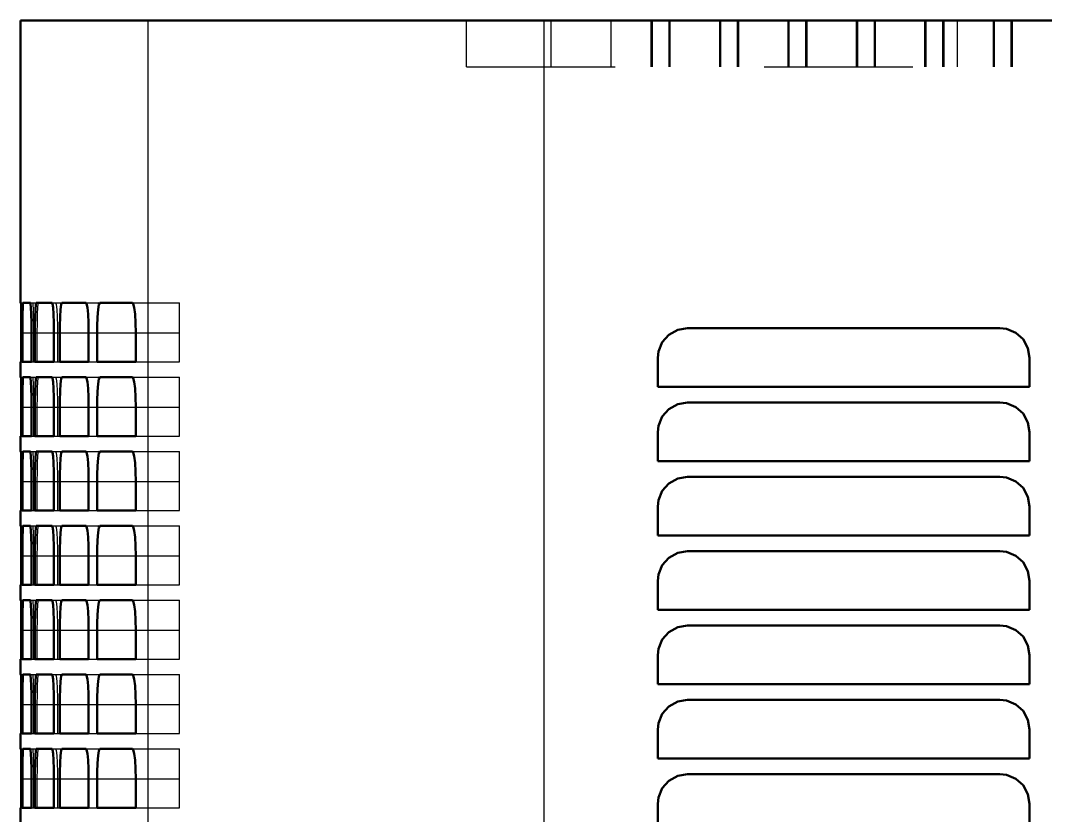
# Model space of a CAD drawing. Header units: inches. Extents: x -0.3 to 35.5, y 0 to 41.9.
# Drawn here: x -0.27 to 6.62, y 35.8 to 41.15 of the extents above; entities that cross this region are included whole.
import ezdxf

# ---------------------------------------------------------------- set-up
doc = ezdxf.new("R2010")
doc.units = ezdxf.units.IN
doc.header["$MEASUREMENT"] = 0
doc.linetypes.add('Dashed', pattern=[2, 1, -1])
for name, color, linetype, lineweight in [('AM_0', 7, 'Continuous', 50), ('AM_4', 3, 'Continuous', 25), ('AM_9', 6, 'Dashed', 25)]:
    doc.layers.add(name, color=color, linetype=linetype, lineweight=lineweight)

msp = doc.modelspace()

# ---------------------------------------------------------------- linework, layer by layer
at = {"layer": 'AM_0'}
for p, q in [((-0.27, 41.15), (35.27, 41.15)), ((-0.27, 41.15), (-0.27, 39.25)), ((-0.2669, 39.25), (-0.27, 39.25)), ((-0.2032, 39.25), (-0.255, 39.25)), ((-0.0573, 39.25), (-0.1644, 39.25)), ((0.171, 39.25), (0.0085, 39.25)), ((0.4823, 39.25), (0.2639, 39.25)), ((-0.2652, 38.855), (-0.2652, 39.05)), ((-0.258, 39.05), (-0.258, 38.855)), ((-0.1963, 38.855), (-0.1963, 39.05)), ((-0.1727, 39.05), (-0.1727, 38.855)), ((-0.0452, 38.855), (-0.0452, 39.05)), ((-0.0051, 39.05), (-0.0051, 38.855)), ((0.1884, 38.855), (0.1884, 39.05)), ((0.2451, 39.05), (0.2451, 38.855)), ((0.505, 38.855), (0.505, 39.05)), ((6.316, 39.081), (4.216, 39.081)), ((4.016, 38.881), (4.016, 38.686)), ((6.516, 38.686), (6.516, 38.881)), ((-0.27, 38.855), (-0.2652, 38.855)), ((-0.27, 38.855), (-0.27, 38.75)), ((-0.258, 38.855), (-0.1963, 38.855)), ((-0.1727, 38.855), (-0.0452, 38.855)), ((-0.0051, 38.855), (0.1884, 38.855)), ((0.2451, 38.855), (0.505, 38.855)), ((-0.2669, 38.75), (-0.27, 38.75)), ((-0.2032, 38.75), (-0.255, 38.75)), ((-0.0573, 38.75), (-0.1644, 38.75)), ((0.171, 38.75), (0.0085, 38.75)), ((0.4823, 38.75), (0.2639, 38.75)), ((4.016, 38.686), (6.516, 38.686)), ((-0.2652, 38.355), (-0.2652, 38.55)), ((-0.258, 38.55), (-0.258, 38.355)), ((-0.1963, 38.355), (-0.1963, 38.55)), ((-0.1727, 38.55), (-0.1727, 38.355)), ((-0.0452, 38.355), (-0.0452, 38.55)), ((-0.0051, 38.55), (-0.0051, 38.355)), ((0.1884, 38.355), (0.1884, 38.55)), ((0.2451, 38.55), (0.2451, 38.355)), ((0.505, 38.355), (0.505, 38.55)), ((6.316, 38.581), (4.216, 38.581)), ((-0.27, 38.355), (-0.2652, 38.355)), ((-0.27, 38.355), (-0.27, 38.25)), ((-0.258, 38.355), (-0.1963, 38.355)), ((-0.1727, 38.355), (-0.0452, 38.355)), ((-0.0051, 38.355), (0.1884, 38.355)), ((0.2451, 38.355), (0.505, 38.355)), ((4.016, 38.381), (4.016, 38.186)), ((6.516, 38.186), (6.516, 38.381)), ((-0.2669, 38.25), (-0.27, 38.25)), ((-0.2032, 38.25), (-0.255, 38.25)), ((-0.0573, 38.25), (-0.1644, 38.25)), ((0.171, 38.25), (0.0085, 38.25)), ((0.4823, 38.25), (0.2639, 38.25)), ((4.016, 38.186), (6.516, 38.186)), ((-0.2652, 37.855), (-0.2652, 38.05)), ((-0.258, 38.05), (-0.258, 37.855)), ((-0.1963, 37.855), (-0.1963, 38.05)), ((-0.1727, 38.05), (-0.1727, 37.855)), ((-0.0452, 37.855), (-0.0452, 38.05)), ((-0.0051, 38.05), (-0.0051, 37.855)), ((0.1884, 37.855), (0.1884, 38.05)), ((0.2451, 38.05), (0.2451, 37.855)), ((0.505, 37.855), (0.505, 38.05)), ((6.316, 38.081), (4.216, 38.081)), ((-0.27, 37.855), (-0.2652, 37.855)), ((-0.27, 37.855), (-0.27, 37.75)), ((-0.258, 37.855), (-0.1963, 37.855)), ((-0.1727, 37.855), (-0.0452, 37.855)), ((-0.0051, 37.855), (0.1884, 37.855)), ((0.2451, 37.855), (0.505, 37.855)), ((4.016, 37.881), (4.016, 37.686)), ((6.516, 37.686), (6.516, 37.881)), ((-0.2669, 37.75), (-0.27, 37.75)), ((-0.2032, 37.75), (-0.255, 37.75)), ((-0.0573, 37.75), (-0.1644, 37.75)), ((0.171, 37.75), (0.0085, 37.75)), ((0.4823, 37.75), (0.2639, 37.75)), ((4.016, 37.686), (6.516, 37.686)), ((6.316, 37.581), (4.216, 37.581)), ((-0.2652, 37.355), (-0.2652, 37.55)), ((-0.258, 37.55), (-0.258, 37.355)), ((-0.1963, 37.355), (-0.1963, 37.55)), ((-0.1727, 37.55), (-0.1727, 37.355)), ((-0.0452, 37.355), (-0.0452, 37.55)), ((-0.0051, 37.55), (-0.0051, 37.355)), ((0.1884, 37.355), (0.1884, 37.55)), ((0.2451, 37.55), (0.2451, 37.355)), ((0.505, 37.355), (0.505, 37.55)), ((4.016, 37.381), (4.016, 37.186)), ((6.516, 37.186), (6.516, 37.381)), ((-0.27, 37.355), (-0.2652, 37.355)), ((-0.27, 37.355), (-0.27, 37.25)), ((-0.258, 37.355), (-0.1963, 37.355)), ((-0.1727, 37.355), (-0.0452, 37.355)), ((-0.0051, 37.355), (0.1884, 37.355)), ((0.2451, 37.355), (0.505, 37.355)), ((-0.2669, 37.25), (-0.27, 37.25)), ((-0.2032, 37.25), (-0.255, 37.25)), ((-0.0573, 37.25), (-0.1644, 37.25)), ((0.171, 37.25), (0.0085, 37.25)), ((0.4823, 37.25), (0.2639, 37.25)), ((4.016, 37.186), (6.516, 37.186)), ((-0.2652, 36.855), (-0.2652, 37.05)), ((-0.258, 37.05), (-0.258, 36.855)), ((-0.1963, 36.855), (-0.1963, 37.05)), ((-0.1727, 37.05), (-0.1727, 36.855)), ((-0.0452, 36.855), (-0.0452, 37.05)), ((-0.0051, 37.05), (-0.0051, 36.855)), ((0.1884, 36.855), (0.1884, 37.05)), ((0.2451, 37.05), (0.2451, 36.855)), ((0.505, 36.855), (0.505, 37.05)), ((6.316, 37.081), (4.216, 37.081)), ((4.016, 36.881), (4.016, 36.686)), ((6.516, 36.686), (6.516, 36.881)), ((-0.27, 36.855), (-0.2652, 36.855)), ((-0.27, 36.855), (-0.27, 36.75)), ((-0.258, 36.855), (-0.1963, 36.855)), ((-0.1727, 36.855), (-0.0452, 36.855)), ((-0.0051, 36.855), (0.1884, 36.855)), ((0.2451, 36.855), (0.505, 36.855)), ((-0.2669, 36.75), (-0.27, 36.75)), ((-0.2032, 36.75), (-0.255, 36.75)), ((-0.0573, 36.75), (-0.1644, 36.75)), ((0.171, 36.75), (0.0085, 36.75)), ((0.4823, 36.75), (0.2639, 36.75)), ((4.016, 36.686), (6.516, 36.686)), ((-0.2652, 36.355), (-0.2652, 36.55)), ((-0.258, 36.55), (-0.258, 36.355)), ((-0.1963, 36.355), (-0.1963, 36.55)), ((-0.1727, 36.55), (-0.1727, 36.355)), ((-0.0452, 36.355), (-0.0452, 36.55)), ((-0.0051, 36.55), (-0.0051, 36.355)), ((0.1884, 36.355), (0.1884, 36.55)), ((0.2451, 36.55), (0.2451, 36.355)), ((0.505, 36.355), (0.505, 36.55)), ((6.316, 36.581), (4.216, 36.581)), ((-0.27, 36.355), (-0.2652, 36.355)), ((-0.27, 36.355), (-0.27, 36.25)), ((-0.258, 36.355), (-0.1963, 36.355)), ((-0.1727, 36.355), (-0.0452, 36.355)), ((-0.0051, 36.355), (0.1884, 36.355)), ((0.2451, 36.355), (0.505, 36.355)), ((4.016, 36.381), (4.016, 36.186)), ((6.516, 36.186), (6.516, 36.381)), ((-0.2669, 36.25), (-0.27, 36.25)), ((-0.2032, 36.25), (-0.255, 36.25)), ((-0.0573, 36.25), (-0.1644, 36.25)), ((0.171, 36.25), (0.0085, 36.25)), ((0.4823, 36.25), (0.2639, 36.25)), ((4.016, 36.186), (6.516, 36.186)), ((6.316, 36.081), (4.216, 36.081)), ((-0.2652, 35.855), (-0.2652, 36.05)), ((-0.258, 36.05), (-0.258, 35.855)), ((-0.1963, 35.855), (-0.1963, 36.05)), ((-0.1727, 36.05), (-0.1727, 35.855)), ((-0.0452, 35.855), (-0.0452, 36.05)), ((-0.0051, 36.05), (-0.0051, 35.855)), ((0.1884, 35.855), (0.1884, 36.05)), ((0.2451, 36.05), (0.2451, 35.855)), ((0.505, 35.855), (0.505, 36.05)), ((-0.27, 35.855), (-0.2652, 35.855)), ((-0.27, 35.855), (-0.27, 35.75)), ((-0.258, 35.855), (-0.1963, 35.855)), ((-0.1727, 35.855), (-0.0452, 35.855)), ((-0.0051, 35.855), (0.1884, 35.855)), ((0.2451, 35.855), (0.505, 35.855)), ((4.016, 35.881), (4.016, 35.686)), ((6.516, 35.686), (6.516, 35.881))]:
    msp.add_line(p, q, dxfattribs=at)
for points in [[(-0.2652, 39.05), (-0.2653, 39.1162), (-0.2656, 39.1749), (-0.266, 39.2196), (-0.2665, 39.2451), (-0.2669, 39.25)], [(-0.255, 39.25), (-0.256, 39.2387), (-0.2569, 39.2062), (-0.2576, 39.156), (-0.258, 39.0939), (-0.258, 39.05)], [(-0.1963, 39.05), (-0.1967, 39.1162), (-0.1978, 39.1749), (-0.1996, 39.2195), (-0.2017, 39.2451), (-0.2032, 39.25)], [(-0.1644, 39.25), (-0.1672, 39.2387), (-0.1696, 39.2061), (-0.1714, 39.1559), (-0.1725, 39.0937), (-0.1727, 39.05)], [(-0.0452, 39.05), (-0.0459, 39.1161), (-0.0479, 39.1748), (-0.0509, 39.2194), (-0.0547, 39.245), (-0.0573, 39.25)], [(0.0085, 39.25), (0.0039, 39.2387), (0, 39.206), (-0.003, 39.1557), (-0.0047, 39.0935), (-0.0051, 39.05)], [(0.1884, 39.05), (0.1875, 39.116), (0.1846, 39.1746), (0.1803, 39.2192), (0.1749, 39.245), (0.171, 39.25)], [(0.2639, 39.25), (0.2576, 39.2386), (0.2521, 39.2058), (0.2479, 39.1553), (0.2455, 39.0931), (0.2451, 39.05)], [(0.505, 39.05), (0.5038, 39.1159), (0.5001, 39.1743), (0.4944, 39.219), (0.4874, 39.2448), (0.4823, 39.25)], [(4.216, 39.081), (4.1495, 39.0696), (4.0905, 39.0367), (4.0458, 38.986), (4.0206, 38.9237), (4.016, 38.881)], [(6.516, 38.881), (6.5048, 38.947), (6.4725, 39.0055), (6.4227, 39.0502), (6.3607, 39.0759), (6.316, 39.081)], [(-0.2652, 38.55), (-0.2653, 38.6162), (-0.2656, 38.6749), (-0.266, 38.7196), (-0.2665, 38.7451), (-0.2669, 38.75)], [(-0.255, 38.75), (-0.256, 38.7387), (-0.2569, 38.7062), (-0.2576, 38.656), (-0.258, 38.5939), (-0.258, 38.55)], [(-0.1963, 38.55), (-0.1967, 38.6162), (-0.1978, 38.6749), (-0.1996, 38.7195), (-0.2017, 38.7451), (-0.2032, 38.75)], [(-0.1644, 38.75), (-0.1672, 38.7387), (-0.1696, 38.7061), (-0.1714, 38.6559), (-0.1725, 38.5937), (-0.1727, 38.55)], [(-0.0452, 38.55), (-0.0459, 38.6161), (-0.0479, 38.6748), (-0.0509, 38.7194), (-0.0547, 38.745), (-0.0573, 38.75)], [(0.0085, 38.75), (0.0039, 38.7387), (0, 38.706), (-0.003, 38.6557), (-0.0047, 38.5935), (-0.0051, 38.55)], [(0.1884, 38.55), (0.1875, 38.616), (0.1846, 38.6746), (0.1803, 38.7192), (0.1749, 38.745), (0.171, 38.75)], [(0.2639, 38.75), (0.2576, 38.7386), (0.2521, 38.7058), (0.2479, 38.6553), (0.2455, 38.5931), (0.2451, 38.55)], [(0.505, 38.55), (0.5038, 38.6159), (0.5001, 38.6743), (0.4944, 38.719), (0.4874, 38.7448), (0.4823, 38.75)], [(4.216, 38.581), (4.1495, 38.5696), (4.0905, 38.5367), (4.0458, 38.486), (4.0206, 38.4237), (4.016, 38.381)], [(6.516, 38.381), (6.5048, 38.447), (6.4725, 38.5055), (6.4227, 38.5502), (6.3607, 38.5759), (6.316, 38.581)], [(-0.2652, 38.05), (-0.2653, 38.1162), (-0.2656, 38.1749), (-0.266, 38.2196), (-0.2665, 38.2451), (-0.2669, 38.25)], [(-0.255, 38.25), (-0.256, 38.2387), (-0.2569, 38.2062), (-0.2576, 38.156), (-0.258, 38.0939), (-0.258, 38.05)], [(-0.1963, 38.05), (-0.1967, 38.1162), (-0.1978, 38.1749), (-0.1996, 38.2195), (-0.2017, 38.2451), (-0.2032, 38.25)], [(-0.1644, 38.25), (-0.1672, 38.2387), (-0.1696, 38.2061), (-0.1714, 38.1559), (-0.1725, 38.0937), (-0.1727, 38.05)], [(-0.0452, 38.05), (-0.0459, 38.1161), (-0.0479, 38.1748), (-0.0509, 38.2194), (-0.0547, 38.245), (-0.0573, 38.25)], [(0.0085, 38.25), (0.0039, 38.2387), (0, 38.206), (-0.003, 38.1557), (-0.0047, 38.0935), (-0.0051, 38.05)], [(0.1884, 38.05), (0.1875, 38.116), (0.1846, 38.1746), (0.1803, 38.2192), (0.1749, 38.245), (0.171, 38.25)], [(0.2639, 38.25), (0.2576, 38.2386), (0.2521, 38.2058), (0.2479, 38.1553), (0.2455, 38.0931), (0.2451, 38.05)], [(0.505, 38.05), (0.5038, 38.1159), (0.5001, 38.1743), (0.4944, 38.219), (0.4874, 38.2448), (0.4823, 38.25)], [(4.216, 38.081), (4.1495, 38.0696), (4.0905, 38.0367), (4.0458, 37.986), (4.0206, 37.9237), (4.016, 37.881)], [(6.516, 37.881), (6.5048, 37.947), (6.4725, 38.0055), (6.4227, 38.0502), (6.3607, 38.0759), (6.316, 38.081)], [(-0.2652, 37.55), (-0.2653, 37.6162), (-0.2656, 37.6749), (-0.266, 37.7196), (-0.2665, 37.7451), (-0.2669, 37.75)], [(-0.255, 37.75), (-0.256, 37.7387), (-0.2569, 37.7062), (-0.2576, 37.656), (-0.258, 37.5939), (-0.258, 37.55)], [(-0.1963, 37.55), (-0.1967, 37.6162), (-0.1978, 37.6749), (-0.1996, 37.7195), (-0.2017, 37.7451), (-0.2032, 37.75)], [(-0.1644, 37.75), (-0.1672, 37.7387), (-0.1696, 37.7061), (-0.1714, 37.6559), (-0.1725, 37.5937), (-0.1727, 37.55)], [(-0.0452, 37.55), (-0.0459, 37.6161), (-0.0479, 37.6748), (-0.0509, 37.7194), (-0.0547, 37.745), (-0.0573, 37.75)], [(0.0085, 37.75), (0.0039, 37.7387), (0, 37.706), (-0.003, 37.6557), (-0.0047, 37.5935), (-0.0051, 37.55)], [(0.1884, 37.55), (0.1875, 37.616), (0.1846, 37.6746), (0.1803, 37.7192), (0.1749, 37.745), (0.171, 37.75)], [(0.2639, 37.75), (0.2576, 37.7386), (0.2521, 37.7058), (0.2479, 37.6553), (0.2455, 37.5931), (0.2451, 37.55)], [(0.505, 37.55), (0.5038, 37.6159), (0.5001, 37.6743), (0.4944, 37.719), (0.4874, 37.7448), (0.4823, 37.75)], [(4.216, 37.581), (4.1495, 37.5696), (4.0905, 37.5367), (4.0458, 37.486), (4.0206, 37.4237), (4.016, 37.381)], [(6.516, 37.381), (6.5048, 37.447), (6.4725, 37.5055), (6.4227, 37.5502), (6.3607, 37.5759), (6.316, 37.581)], [(-0.2652, 37.05), (-0.2653, 37.1162), (-0.2656, 37.1749), (-0.266, 37.2196), (-0.2665, 37.2451), (-0.2669, 37.25)], [(-0.255, 37.25), (-0.256, 37.2387), (-0.2569, 37.2062), (-0.2576, 37.156), (-0.258, 37.0939), (-0.258, 37.05)], [(-0.1963, 37.05), (-0.1967, 37.1162), (-0.1978, 37.1749), (-0.1996, 37.2195), (-0.2017, 37.2451), (-0.2032, 37.25)], [(-0.1644, 37.25), (-0.1672, 37.2387), (-0.1696, 37.2061), (-0.1714, 37.1559), (-0.1725, 37.0937), (-0.1727, 37.05)], [(-0.0452, 37.05), (-0.0459, 37.1161), (-0.0479, 37.1748), (-0.0509, 37.2194), (-0.0547, 37.245), (-0.0573, 37.25)], [(0.0085, 37.25), (0.0039, 37.2387), (0, 37.206), (-0.003, 37.1557), (-0.0047, 37.0935), (-0.0051, 37.05)], [(0.1884, 37.05), (0.1875, 37.116), (0.1846, 37.1746), (0.1803, 37.2192), (0.1749, 37.245), (0.171, 37.25)], [(0.2639, 37.25), (0.2576, 37.2386), (0.2521, 37.2058), (0.2479, 37.1553), (0.2455, 37.0931), (0.2451, 37.05)], [(0.505, 37.05), (0.5038, 37.1159), (0.5001, 37.1743), (0.4944, 37.219), (0.4874, 37.2448), (0.4823, 37.25)], [(4.216, 37.081), (4.1495, 37.0696), (4.0905, 37.0367), (4.0458, 36.986), (4.0206, 36.9237), (4.016, 36.881)], [(6.516, 36.881), (6.5048, 36.947), (6.4725, 37.0055), (6.4227, 37.0502), (6.3607, 37.0759), (6.316, 37.081)], [(-0.2652, 36.55), (-0.2653, 36.6162), (-0.2656, 36.6749), (-0.266, 36.7196), (-0.2665, 36.7451), (-0.2669, 36.75)], [(-0.255, 36.75), (-0.256, 36.7387), (-0.2569, 36.7062), (-0.2576, 36.656), (-0.258, 36.5939), (-0.258, 36.55)], [(-0.1963, 36.55), (-0.1967, 36.6162), (-0.1978, 36.6749), (-0.1996, 36.7195), (-0.2017, 36.7451), (-0.2032, 36.75)], [(-0.1644, 36.75), (-0.1672, 36.7387), (-0.1696, 36.7061), (-0.1714, 36.6559), (-0.1725, 36.5937), (-0.1727, 36.55)], [(-0.0452, 36.55), (-0.0459, 36.6161), (-0.0479, 36.6748), (-0.0509, 36.7194), (-0.0547, 36.745), (-0.0573, 36.75)], [(0.0085, 36.75), (0.0039, 36.7387), (0, 36.706), (-0.003, 36.6557), (-0.0047, 36.5935), (-0.0051, 36.55)], [(0.1884, 36.55), (0.1875, 36.616), (0.1846, 36.6746), (0.1803, 36.7192), (0.1749, 36.745), (0.171, 36.75)], [(0.2639, 36.75), (0.2576, 36.7386), (0.2521, 36.7058), (0.2479, 36.6553), (0.2455, 36.5931), (0.2451, 36.55)], [(0.505, 36.55), (0.5038, 36.6159), (0.5001, 36.6743), (0.4944, 36.719), (0.4874, 36.7448), (0.4823, 36.75)], [(4.216, 36.581), (4.1495, 36.5696), (4.0905, 36.5367), (4.0458, 36.486), (4.0206, 36.4237), (4.016, 36.381)], [(6.516, 36.381), (6.5048, 36.447), (6.4725, 36.5055), (6.4227, 36.5502), (6.3607, 36.5759), (6.316, 36.581)], [(-0.2652, 36.05), (-0.2653, 36.1162), (-0.2656, 36.1749), (-0.266, 36.2196), (-0.2665, 36.2451), (-0.2669, 36.25)], [(-0.255, 36.25), (-0.256, 36.2387), (-0.2569, 36.2062), (-0.2576, 36.156), (-0.258, 36.0939), (-0.258, 36.05)], [(-0.1963, 36.05), (-0.1967, 36.1162), (-0.1978, 36.1749), (-0.1996, 36.2195), (-0.2017, 36.2451), (-0.2032, 36.25)], [(-0.1644, 36.25), (-0.1672, 36.2387), (-0.1696, 36.2061), (-0.1714, 36.1559), (-0.1725, 36.0937), (-0.1727, 36.05)], [(-0.0452, 36.05), (-0.0459, 36.1161), (-0.0479, 36.1748), (-0.0509, 36.2194), (-0.0547, 36.245), (-0.0573, 36.25)], [(0.0085, 36.25), (0.0039, 36.2387), (0, 36.206), (-0.003, 36.1557), (-0.0047, 36.0935), (-0.0051, 36.05)], [(0.1884, 36.05), (0.1875, 36.116), (0.1846, 36.1746), (0.1803, 36.2192), (0.1749, 36.245), (0.171, 36.25)], [(0.2639, 36.25), (0.2576, 36.2386), (0.2521, 36.2058), (0.2479, 36.1553), (0.2455, 36.0931), (0.2451, 36.05)], [(0.505, 36.05), (0.5038, 36.1159), (0.5001, 36.1743), (0.4944, 36.219), (0.4874, 36.2448), (0.4823, 36.25)], [(4.216, 36.081), (4.1495, 36.0696), (4.0905, 36.0367), (4.0458, 35.986), (4.0206, 35.9237), (4.016, 35.881)], [(6.516, 35.881), (6.5048, 35.947), (6.4725, 36.0055), (6.4227, 36.0502), (6.3607, 36.0759), (6.316, 36.081)]]:
    msp.add_lwpolyline(points, dxfattribs=at)
at = {"layer": 'AM_4'}
for p, q in [((0.5858, 41.15), (0.5858, 1.69)), ((3.2489, 41.15), (3.2489, 1.69)), ((-0.258, 39.05), (-0.1963, 39.05)), ((-0.1727, 39.05), (-0.0452, 39.05)), ((-0.0051, 39.05), (0.1884, 39.05)), ((0.2451, 39.05), (0.505, 39.05)), ((-0.258, 38.55), (-0.1963, 38.55)), ((-0.1727, 38.55), (-0.0452, 38.55)), ((-0.0051, 38.55), (0.1884, 38.55)), ((0.2451, 38.55), (0.505, 38.55)), ((-0.258, 38.05), (-0.1963, 38.05)), ((-0.1727, 38.05), (-0.0452, 38.05)), ((-0.0051, 38.05), (0.1884, 38.05)), ((0.2451, 38.05), (0.505, 38.05)), ((-0.258, 37.55), (-0.1963, 37.55)), ((-0.1727, 37.55), (-0.0452, 37.55)), ((-0.0051, 37.55), (0.1884, 37.55)), ((0.2451, 37.55), (0.505, 37.55)), ((-0.258, 37.05), (-0.1963, 37.05)), ((-0.1727, 37.05), (-0.0452, 37.05)), ((-0.0051, 37.05), (0.1884, 37.05)), ((0.2451, 37.05), (0.505, 37.05)), ((-0.258, 36.55), (-0.1963, 36.55)), ((-0.1727, 36.55), (-0.0452, 36.55)), ((-0.0051, 36.55), (0.1884, 36.55)), ((0.2451, 36.55), (0.505, 36.55)), ((-0.258, 36.05), (-0.1963, 36.05)), ((-0.1727, 36.05), (-0.0452, 36.05)), ((-0.0051, 36.05), (0.1884, 36.05)), ((0.2451, 36.05), (0.505, 36.05))]:
    msp.add_line(p, q, dxfattribs=at)
at = {"layer": 'AM_9'}
for p, q in [((2.73, 40.838), (2.73, 41.15)), ((3.2489, 41.15), (3.2489, 14.69)), ((3.2979, 40.838), (3.2979, 41.15)), ((3.7, 41.15), (3.7, 40.838)), ((3.97, 41.15), (3.97, 40.838)), ((3.9746, 40.838), (3.9746, 41.15)), ((3.9792, 40.838), (3.9792, 41.15)), ((4.09, 41.15), (4.09, 40.838)), ((4.0947, 40.838), (4.0947, 41.15)), ((4.0993, 40.838), (4.0993, 41.15)), ((4.43, 41.15), (4.43, 40.838)), ((4.4348, 40.838), (4.4348, 41.15)), ((4.4396, 40.838), (4.4396, 41.15)), ((4.55, 41.15), (4.55, 40.838)), ((4.5548, 40.838), (4.5548, 41.15)), ((4.5597, 40.838), (4.5597, 41.15)), ((4.89, 41.15), (4.89, 40.838)), ((4.895, 40.838), (4.895, 41.15)), ((4.8999, 40.838), (4.8999, 41.15)), ((5.01, 41.15), (5.01, 40.838)), ((5.015, 40.838), (5.015, 41.15)), ((5.02, 40.838), (5.02, 41.15)), ((5.35, 41.15), (5.35, 40.838)), ((5.3551, 40.838), (5.3551, 41.15)), ((5.3603, 40.838), (5.3603, 41.15)), ((5.47, 41.15), (5.47, 40.838)), ((5.4752, 40.838), (5.4752, 41.15)), ((5.4804, 40.838), (5.4804, 41.15)), ((5.81, 41.15), (5.81, 40.838)), ((5.8153, 40.838), (5.8153, 41.15)), ((5.8207, 40.838), (5.8207, 41.15)), ((5.93, 41.15), (5.93, 40.838)), ((5.9354, 40.838), (5.9354, 41.15)), ((5.9408, 40.838), (5.9408, 41.15)), ((6.0317, 40.838), (6.0317, 41.15)), ((6.27, 41.15), (6.27, 40.838)), ((6.2756, 40.838), (6.2756, 41.15)), ((6.2811, 40.838), (6.2811, 41.15)), ((6.39, 41.15), (6.39, 40.838)), ((6.3956, 40.838), (6.3956, 41.15)), ((6.4013, 40.838), (6.4013, 41.15)), ((2.73, 40.838), (32.27, 40.838)), ((-0.2669, 39.25), (-0.255, 39.25)), ((-0.2032, 39.25), (-0.1644, 39.25)), ((-0.0573, 39.25), (0.0085, 39.25)), ((0.171, 39.25), (0.2639, 39.25)), ((0.4823, 39.25), (0.8, 39.25)), ((0.8, 38.855), (0.8, 39.25)), ((-0.2652, 39.05), (-0.258, 39.05)), ((-0.2613, 39.05), (-0.2613, 38.855)), ((-0.2522, 38.855), (-0.2522, 39.05)), ((-0.1963, 39.05), (-0.1727, 39.05)), ((-0.1826, 39.05), (-0.1826, 38.855)), ((-0.157, 38.855), (-0.157, 39.05)), ((-0.0452, 39.05), (-0.0051, 39.05)), ((-0.0217, 39.05), (-0.0217, 38.855)), ((0.1884, 39.05), (0.2451, 39.05)), ((0.505, 39.05), (0.8, 39.05)), ((-0.2652, 38.855), (-0.258, 38.855)), ((-0.1963, 38.855), (-0.1727, 38.855)), ((-0.0452, 38.855), (-0.0051, 38.855)), ((0.1884, 38.855), (0.2451, 38.855)), ((0.505, 38.855), (0.8, 38.855)), ((-0.2669, 38.75), (-0.255, 38.75)), ((-0.2032, 38.75), (-0.1644, 38.75)), ((-0.0573, 38.75), (0.0085, 38.75)), ((0.171, 38.75), (0.2639, 38.75)), ((0.4823, 38.75), (0.8, 38.75)), ((0.8, 38.355), (0.8, 38.75)), ((-0.2652, 38.55), (-0.258, 38.55)), ((-0.2613, 38.55), (-0.2613, 38.355)), ((-0.2522, 38.355), (-0.2522, 38.55)), ((-0.1963, 38.55), (-0.1727, 38.55)), ((-0.1826, 38.55), (-0.1826, 38.355)), ((-0.157, 38.355), (-0.157, 38.55)), ((-0.0452, 38.55), (-0.0051, 38.55)), ((-0.0217, 38.55), (-0.0217, 38.355)), ((0.1884, 38.55), (0.2451, 38.55)), ((0.505, 38.55), (0.8, 38.55)), ((-0.2652, 38.355), (-0.258, 38.355)), ((-0.1963, 38.355), (-0.1727, 38.355)), ((-0.0452, 38.355), (-0.0051, 38.355)), ((0.1884, 38.355), (0.2451, 38.355)), ((0.505, 38.355), (0.8, 38.355)), ((-0.2669, 38.25), (-0.255, 38.25)), ((-0.2032, 38.25), (-0.1644, 38.25)), ((-0.0573, 38.25), (0.0085, 38.25)), ((0.171, 38.25), (0.2639, 38.25)), ((0.4823, 38.25), (0.8, 38.25)), ((0.8, 37.855), (0.8, 38.25)), ((-0.2652, 38.05), (-0.258, 38.05)), ((-0.2613, 38.05), (-0.2613, 37.855)), ((-0.2522, 37.855), (-0.2522, 38.05)), ((-0.1963, 38.05), (-0.1727, 38.05)), ((-0.1826, 38.05), (-0.1826, 37.855)), ((-0.157, 37.855), (-0.157, 38.05)), ((-0.0452, 38.05), (-0.0051, 38.05)), ((-0.0217, 38.05), (-0.0217, 37.855)), ((0.1884, 38.05), (0.2451, 38.05)), ((0.505, 38.05), (0.8, 38.05)), ((-0.2652, 37.855), (-0.258, 37.855)), ((-0.1963, 37.855), (-0.1727, 37.855)), ((-0.0452, 37.855), (-0.0051, 37.855)), ((0.1884, 37.855), (0.2451, 37.855)), ((0.505, 37.855), (0.8, 37.855)), ((-0.2669, 37.75), (-0.255, 37.75)), ((-0.2032, 37.75), (-0.1644, 37.75)), ((-0.0573, 37.75), (0.0085, 37.75)), ((0.171, 37.75), (0.2639, 37.75)), ((0.4823, 37.75), (0.8, 37.75)), ((0.8, 37.355), (0.8, 37.75)), ((-0.2652, 37.55), (-0.258, 37.55)), ((-0.2613, 37.55), (-0.2613, 37.355)), ((-0.2522, 37.355), (-0.2522, 37.55)), ((-0.1963, 37.55), (-0.1727, 37.55)), ((-0.1826, 37.55), (-0.1826, 37.355)), ((-0.157, 37.355), (-0.157, 37.55)), ((-0.0452, 37.55), (-0.0051, 37.55)), ((-0.0217, 37.55), (-0.0217, 37.355)), ((0.1884, 37.55), (0.2451, 37.55)), ((0.505, 37.55), (0.8, 37.55)), ((-0.2652, 37.355), (-0.258, 37.355)), ((-0.1963, 37.355), (-0.1727, 37.355)), ((-0.0452, 37.355), (-0.0051, 37.355)), ((0.1884, 37.355), (0.2451, 37.355)), ((0.505, 37.355), (0.8, 37.355)), ((-0.2669, 37.25), (-0.255, 37.25)), ((-0.2032, 37.25), (-0.1644, 37.25)), ((-0.0573, 37.25), (0.0085, 37.25)), ((0.171, 37.25), (0.2639, 37.25)), ((0.4823, 37.25), (0.8, 37.25)), ((0.8, 36.855), (0.8, 37.25)), ((-0.2652, 37.05), (-0.258, 37.05)), ((-0.2613, 37.05), (-0.2613, 36.855)), ((-0.2522, 36.855), (-0.2522, 37.05)), ((-0.1963, 37.05), (-0.1727, 37.05)), ((-0.1826, 37.05), (-0.1826, 36.855)), ((-0.157, 36.855), (-0.157, 37.05)), ((-0.0452, 37.05), (-0.0051, 37.05)), ((-0.0217, 37.05), (-0.0217, 36.855)), ((0.1884, 37.05), (0.2451, 37.05)), ((0.505, 37.05), (0.8, 37.05)), ((-0.2652, 36.855), (-0.258, 36.855)), ((-0.1963, 36.855), (-0.1727, 36.855)), ((-0.0452, 36.855), (-0.0051, 36.855)), ((0.1884, 36.855), (0.2451, 36.855)), ((0.505, 36.855), (0.8, 36.855)), ((-0.2669, 36.75), (-0.255, 36.75)), ((-0.2032, 36.75), (-0.1644, 36.75)), ((-0.0573, 36.75), (0.0085, 36.75)), ((0.171, 36.75), (0.2639, 36.75)), ((0.4823, 36.75), (0.8, 36.75)), ((0.8, 36.355), (0.8, 36.75)), ((-0.2652, 36.55), (-0.258, 36.55)), ((-0.2613, 36.55), (-0.2613, 36.355)), ((-0.2522, 36.355), (-0.2522, 36.55)), ((-0.1963, 36.55), (-0.1727, 36.55)), ((-0.1826, 36.55), (-0.1826, 36.355)), ((-0.157, 36.355), (-0.157, 36.55)), ((-0.0452, 36.55), (-0.0051, 36.55)), ((-0.0217, 36.55), (-0.0217, 36.355)), ((0.1884, 36.55), (0.2451, 36.55)), ((0.505, 36.55), (0.8, 36.55)), ((-0.2652, 36.355), (-0.258, 36.355)), ((-0.1963, 36.355), (-0.1727, 36.355)), ((-0.0452, 36.355), (-0.0051, 36.355)), ((0.1884, 36.355), (0.2451, 36.355)), ((0.505, 36.355), (0.8, 36.355)), ((-0.2669, 36.25), (-0.255, 36.25)), ((-0.2032, 36.25), (-0.1644, 36.25)), ((-0.0573, 36.25), (0.0085, 36.25)), ((0.171, 36.25), (0.2639, 36.25)), ((0.4823, 36.25), (0.8, 36.25)), ((0.8, 35.855), (0.8, 36.25)), ((-0.2652, 36.05), (-0.258, 36.05)), ((-0.2613, 36.05), (-0.2613, 35.855)), ((-0.2522, 35.855), (-0.2522, 36.05)), ((-0.1963, 36.05), (-0.1727, 36.05)), ((-0.1826, 36.05), (-0.1826, 35.855)), ((-0.157, 35.855), (-0.157, 36.05)), ((-0.0452, 36.05), (-0.0051, 36.05)), ((-0.0217, 36.05), (-0.0217, 35.855)), ((0.1884, 36.05), (0.2451, 36.05)), ((0.505, 36.05), (0.8, 36.05)), ((-0.2652, 35.855), (-0.258, 35.855)), ((-0.1963, 35.855), (-0.1727, 35.855)), ((-0.0452, 35.855), (-0.0051, 35.855)), ((0.1884, 35.855), (0.2451, 35.855)), ((0.505, 35.855), (0.8, 35.855))]:
    msp.add_line(p, q, dxfattribs=at)
for points in [[(-0.2636, 39.25), (-0.2629, 39.2387), (-0.2622, 39.2062), (-0.2617, 39.156), (-0.2614, 39.0939), (-0.2613, 39.05)], [(-0.2522, 39.05), (-0.252, 39.1162), (-0.2514, 39.1749), (-0.2505, 39.2196), (-0.2494, 39.2451), (-0.2485, 39.25)], [(-0.1901, 39.25), (-0.1877, 39.2387), (-0.1855, 39.2061), (-0.1838, 39.1559), (-0.1828, 39.0938), (-0.1826, 39.05)], [(-0.157, 39.05), (-0.1565, 39.1162), (-0.1551, 39.1748), (-0.1529, 39.2195), (-0.1501, 39.2451), (-0.1481, 39.25)], [(-0.0345, 39.25), (-0.0303, 39.2387), (-0.0265, 39.206), (-0.0236, 39.1557), (-0.022, 39.0935), (-0.0217, 39.05)], [(-0.2636, 38.75), (-0.2629, 38.7387), (-0.2622, 38.7062), (-0.2617, 38.656), (-0.2614, 38.5939), (-0.2613, 38.55)], [(-0.2522, 38.55), (-0.252, 38.6162), (-0.2514, 38.6749), (-0.2505, 38.7196), (-0.2494, 38.7451), (-0.2485, 38.75)], [(-0.1901, 38.75), (-0.1877, 38.7387), (-0.1855, 38.7061), (-0.1838, 38.6559), (-0.1828, 38.5938), (-0.1826, 38.55)], [(-0.157, 38.55), (-0.1565, 38.6162), (-0.1551, 38.6748), (-0.1529, 38.7195), (-0.1501, 38.7451), (-0.1481, 38.75)], [(-0.0345, 38.75), (-0.0303, 38.7387), (-0.0265, 38.706), (-0.0236, 38.6557), (-0.022, 38.5935), (-0.0217, 38.55)], [(-0.2636, 38.25), (-0.2629, 38.2387), (-0.2622, 38.2062), (-0.2617, 38.156), (-0.2614, 38.0939), (-0.2613, 38.05)], [(-0.2522, 38.05), (-0.252, 38.1162), (-0.2514, 38.1749), (-0.2505, 38.2196), (-0.2494, 38.2451), (-0.2485, 38.25)], [(-0.1901, 38.25), (-0.1877, 38.2387), (-0.1855, 38.2061), (-0.1838, 38.1559), (-0.1828, 38.0938), (-0.1826, 38.05)], [(-0.157, 38.05), (-0.1565, 38.1162), (-0.1551, 38.1748), (-0.1529, 38.2195), (-0.1501, 38.2451), (-0.1481, 38.25)], [(-0.0345, 38.25), (-0.0303, 38.2387), (-0.0265, 38.206), (-0.0236, 38.1557), (-0.022, 38.0935), (-0.0217, 38.05)], [(-0.2636, 37.75), (-0.2629, 37.7387), (-0.2622, 37.7062), (-0.2617, 37.656), (-0.2614, 37.5939), (-0.2613, 37.55)], [(-0.2522, 37.55), (-0.252, 37.6162), (-0.2514, 37.6749), (-0.2505, 37.7196), (-0.2494, 37.7451), (-0.2485, 37.75)], [(-0.1901, 37.75), (-0.1877, 37.7387), (-0.1855, 37.7061), (-0.1838, 37.6559), (-0.1828, 37.5938), (-0.1826, 37.55)], [(-0.157, 37.55), (-0.1565, 37.6162), (-0.1551, 37.6748), (-0.1529, 37.7195), (-0.1501, 37.7451), (-0.1481, 37.75)], [(-0.0345, 37.75), (-0.0303, 37.7387), (-0.0265, 37.706), (-0.0236, 37.6557), (-0.022, 37.5935), (-0.0217, 37.55)], [(-0.2636, 37.25), (-0.2629, 37.2387), (-0.2622, 37.2062), (-0.2617, 37.156), (-0.2614, 37.0939), (-0.2613, 37.05)], [(-0.2522, 37.05), (-0.252, 37.1162), (-0.2514, 37.1749), (-0.2505, 37.2196), (-0.2494, 37.2451), (-0.2485, 37.25)], [(-0.1901, 37.25), (-0.1877, 37.2387), (-0.1855, 37.2061), (-0.1838, 37.1559), (-0.1828, 37.0938), (-0.1826, 37.05)], [(-0.157, 37.05), (-0.1565, 37.1162), (-0.1551, 37.1748), (-0.1529, 37.2195), (-0.1501, 37.2451), (-0.1481, 37.25)], [(-0.0345, 37.25), (-0.0303, 37.2387), (-0.0265, 37.206), (-0.0236, 37.1557), (-0.022, 37.0935), (-0.0217, 37.05)], [(-0.2636, 36.75), (-0.2629, 36.7387), (-0.2622, 36.7062), (-0.2617, 36.656), (-0.2614, 36.5939), (-0.2613, 36.55)], [(-0.2522, 36.55), (-0.252, 36.6162), (-0.2514, 36.6749), (-0.2505, 36.7196), (-0.2494, 36.7451), (-0.2485, 36.75)], [(-0.1901, 36.75), (-0.1877, 36.7387), (-0.1855, 36.7061), (-0.1838, 36.6559), (-0.1828, 36.5938), (-0.1826, 36.55)], [(-0.157, 36.55), (-0.1565, 36.6162), (-0.1551, 36.6748), (-0.1529, 36.7195), (-0.1501, 36.7451), (-0.1481, 36.75)], [(-0.0345, 36.75), (-0.0303, 36.7387), (-0.0265, 36.706), (-0.0236, 36.6557), (-0.022, 36.5935), (-0.0217, 36.55)], [(-0.2636, 36.25), (-0.2629, 36.2387), (-0.2622, 36.2062), (-0.2617, 36.156), (-0.2614, 36.0939), (-0.2613, 36.05)], [(-0.2522, 36.05), (-0.252, 36.1162), (-0.2514, 36.1749), (-0.2505, 36.2196), (-0.2494, 36.2451), (-0.2485, 36.25)], [(-0.1901, 36.25), (-0.1877, 36.2387), (-0.1855, 36.2061), (-0.1838, 36.1559), (-0.1828, 36.0938), (-0.1826, 36.05)], [(-0.157, 36.05), (-0.1565, 36.1162), (-0.1551, 36.1748), (-0.1529, 36.2195), (-0.1501, 36.2451), (-0.1481, 36.25)], [(-0.0345, 36.25), (-0.0303, 36.2387), (-0.0265, 36.206), (-0.0236, 36.1557), (-0.022, 36.0935), (-0.0217, 36.05)]]:
    msp.add_lwpolyline(points, dxfattribs=at)

doc.saveas('drawing.dxf')
